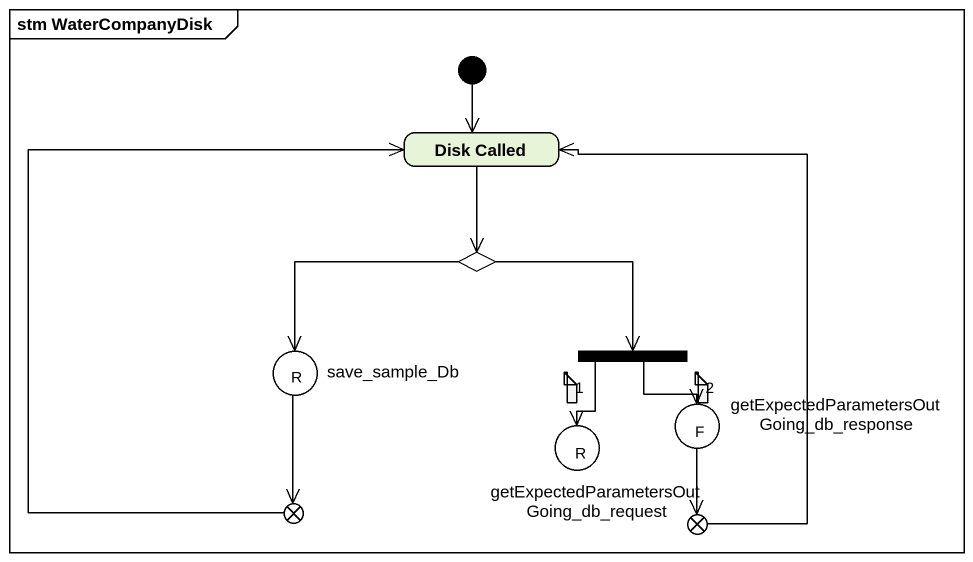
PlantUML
@startuml
mainframe stm WaterCompanyDisk
hide empty description
state "Disk Called" as Disk_Called
state choice1 <<choice>>
state save_sample_Db <<choice>>
state fork1 <<fork>>
state "getExpectedParametersOutGoing_db_response" as getExpectedParametersOutGoin <<choice>>
state "getExpectedParametersOutGoing_db_request" as getExpectedParametersOutGoin_2 <<choice>>
state exit1 <<choice>>
state exit2 <<choice>>
[*] --> Disk_Called
Disk_Called --> choice1
choice1 --> save_sample_Db
choice1 --> fork1
save_sample_Db --> exit1
fork1 --> getExpectedParametersOutGoin
fork1 --> getExpectedParametersOutGoin_2
getExpectedParametersOutGoin --> exit2
exit1 -up-> Disk_Called
exit2 -up-> Disk_Called
note as N1
  R
end note
note as N2
  1
end note
note as N3
  2
end note
note as N4
  R
end note
note as N5
  F
end note
@enduml
